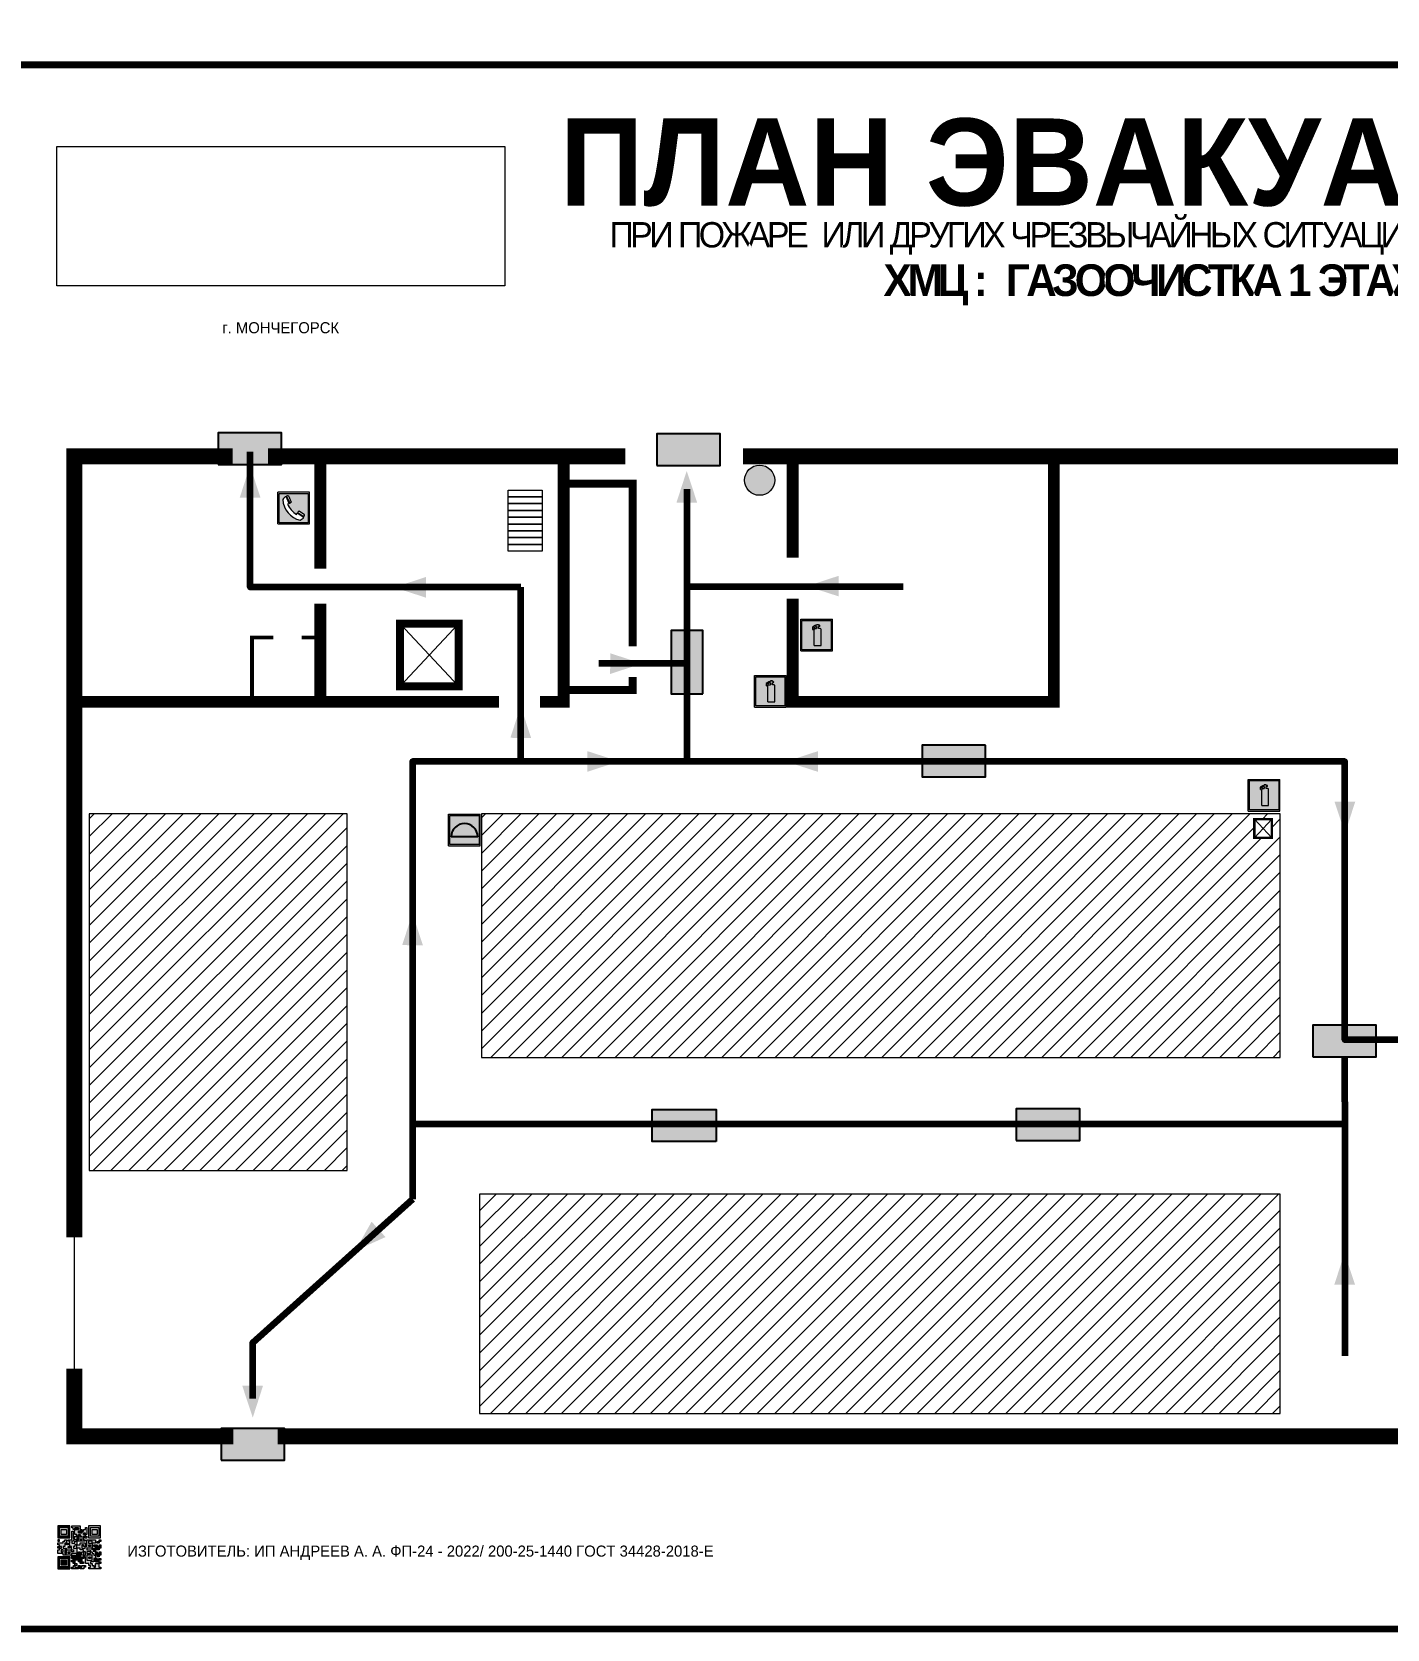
# Model space of a CAD drawing. Header units: millimetres. Extents: x 13114 to 67229, y 22859 to 38520.
# Drawn here: x 25637.9 to 25980.2, y 30106.7 to 30510.1 of the extents above; entities that cross this region are included whole.
import ezdxf

# ---------------------------------------------------------------- set-up
doc = ezdxf.new("R2010")
doc.units = ezdxf.units.MM
doc.layers.add('План_Штампы', color=7, linetype='Continuous')
doc.styles.add('обычный', font='arial.ttf')
picture_1 = doc.add_image_def('image1.jpg', size_in_pixel=(337, 105))

# ---------------------------------------------------------------- blocks, each defined once
blk = doc.blocks.new('QR')
at = {"lineweight": 0}
h = blk.add_hatch(color=256, dxfattribs=at)
h.dxf.hatch_style = 1
h.paths.add_polyline_path([(9241.16, 2687.38), (9242.01, 2687.38), (9242.01, 2687.83), (9241.59, 2687.83), (9241.59, 2688.68), (9239.45, 2688.68), (9239.45, 2688.25), (9239.86, 2688.25), (9239.86, 2687.83), (9240.29, 2687.83), (9240.29, 2688.25), (9241.16, 2688.25), (9241.16, 2687.83), (9240.29, 2687.83), (9240.29, 2687.38), (9239.45, 2687.38), (9239.45, 2685.22), (9238.57, 2685.22), (9238.57, 2684.8), (9239.02, 2684.8), (9239.02, 2684.37), (9238.13, 2684.37), (9238.13, 2683.92), (9239.02, 2683.92), (9239.02, 2683.5), (9239.44, 2683.5), (9239.44, 2682.64), (9239.87, 2682.64), (9239.87, 2682.18), (9239.44, 2682.18), (9239.44, 2682.64), (9238.13, 2682.64), (9238.13, 2681.76), (9237.71, 2681.76), (9237.71, 2682.64), (9238.13, 2682.64), (9238.13, 2683.07), (9237.27, 2683.07), (9237.27, 2683.51), (9237.71, 2683.51), (9237.71, 2684.37), (9238.13, 2684.37), (9238.13, 2685.22), (9237.71, 2685.22), (9237.71, 2684.8), (9237.28, 2684.8), (9237.28, 2684.38), (9235.98, 2684.38), (9235.98, 2683.92), (9236.4, 2683.92), (9236.4, 2683.49), (9236.84, 2683.49), (9236.84, 2683.07), (9236.4, 2683.07), (9236.4, 2682.64), (9235.98, 2682.64), (9235.98, 2681.76), (9237.29, 2681.76), (9237.29, 2681.33), (9239.43, 2681.33), (9239.43, 2681.76), (9240.74, 2681.76), (9240.74, 2683.05), (9239.87, 2683.05), (9239.87, 2683.5), (9240.29, 2683.5), (9240.29, 2683.91), (9240.74, 2683.91), (9240.74, 2684.81), (9240.29, 2684.81), (9240.29, 2684.79), (9240.29, 2684.37), (9239.45, 2684.37), (9239.45, 2684.8), (9239.87, 2684.8), (9239.87, 2685.21), (9240.74, 2685.21), (9240.74, 2686.1), (9240.29, 2686.1), (9240.29, 2685.64), (9239.86, 2685.64), (9239.86, 2686.95), (9240.29, 2686.95), (9240.29, 2686.52), (9240.74, 2686.52), (9240.74, 2686.1), (9241.16, 2686.1), (9241.16, 2686.53), (9241.59, 2686.53), (9241.59, 2686.1), (9242.02, 2686.1), (9242.02, 2685.21), (9241.59, 2685.21), (9241.59, 2686.1), (9241.16, 2686.1), (9241.16, 2685.21), (9240.74, 2685.21), (9240.74, 2684.81), (9242.89, 2684.81), (9242.89, 2685.22), (9242.47, 2685.22), (9242.47, 2686.11), (9242.89, 2686.11), (9242.89, 2686.52), (9242.46, 2686.52), (9242.46, 2686.95), (9242.89, 2686.95), (9242.89, 2686.52), (9243.32, 2686.52), (9243.32, 2688.26), (9242.9, 2688.26), (9242.9, 2687.83), (9242.47, 2687.83), (9242.47, 2687.38), (9242.01, 2687.38), (9242.01, 2686.94), (9241.16, 2686.94)])
h.paths.add_polyline_path([(9239.02, 2682.18), (9239.02, 2681.76), (9238.54, 2681.76), (9238.54, 2682.18)], flags=16)
h.paths.add_polyline_path([(9237.27, 2682.65), (9237.27, 2682.19), (9236.83, 2682.19), (9236.83, 2682.65)], flags=16)
h = blk.add_hatch(color=256, dxfattribs=at)
h.dxf.hatch_style = 1
h.paths.add_polyline_path([(9238.15, 2687.83), (9236.83, 2687.83), (9236.83, 2686.52), (9238.15, 2686.52)], flags=0)
h.paths.add_polyline_path([(9239.01, 2685.65), (9239.01, 2688.68), (9235.98, 2688.68), (9235.98, 2685.65)])
h.paths.add_polyline_path([(9236.41, 2686.1), (9236.41, 2688.26), (9238.56, 2688.26), (9238.56, 2686.1)], flags=16)
h.paths.add_polyline_path([(9236.83, 2686.52), (9236.83, 2687.83), (9238.15, 2687.83), (9238.15, 2686.52)], flags=0)
h = blk.add_hatch(color=256, dxfattribs=at)
h.dxf.hatch_style = 1
h.paths.add_polyline_path([(9238.15, 2686.52), (9238.15, 2687.83), (9236.83, 2687.83), (9236.83, 2686.52)])
h.paths.add_polyline_path([(9245.91, 2686.52), (9245.91, 2687.83), (9244.59, 2687.83), (9244.59, 2686.52)], flags=0)
h.paths.add_polyline_path([(9246.77, 2685.65), (9246.77, 2688.68), (9243.74, 2688.68), (9243.74, 2685.65)])
h.paths.add_polyline_path([(9244.17, 2686.1), (9244.17, 2688.26), (9246.32, 2688.26), (9246.32, 2686.1)], flags=16)
h.paths.add_polyline_path([(9244.59, 2686.52), (9244.59, 2687.83), (9245.91, 2687.83), (9245.91, 2686.52)], flags=0)
h = blk.add_hatch(color=256, dxfattribs=at)
h.dxf.hatch_style = 1
h.paths.add_polyline_path([(9240.75, 2681.76), (9240.75, 2681.35), (9241.17, 2681.35), (9241.17, 2681.76)])
h.paths.add_polyline_path([(9241.6, 2682.18), (9241.17, 2682.18), (9241.17, 2681.76), (9241.6, 2681.76)])
h.paths.add_polyline_path([(9242.47, 2681.34), (9242.47, 2682.19), (9242.02, 2682.19), (9242.02, 2681.76), (9241.6, 2681.76), (9241.6, 2681.34)])
h.paths.add_polyline_path([(9239.87, 2678.3), (9239.44, 2678.3), (9239.44, 2677.89), (9241.17, 2677.89), (9241.17, 2678.3), (9240.28, 2678.3), (9240.28, 2678.73), (9239.87, 2678.73)])
h.paths.add_polyline_path([(9240.75, 2678.73), (9240.75, 2679.19), (9240.28, 2679.19), (9240.28, 2678.73)])
h.paths.add_polyline_path([(9241.6, 2678.73), (9241.17, 2678.73), (9241.17, 2678.3), (9241.6, 2678.3)])
h.paths.add_polyline_path([(9242.02, 2678.3), (9241.6, 2678.3), (9241.6, 2677.89), (9242.48, 2677.89), (9242.48, 2678.31), (9242.9, 2678.31), (9242.9, 2678.73), (9242.02, 2678.73)])
h.paths.add_polyline_path([(9246.36, 2684.37), (9246.36, 2684.79), (9245.93, 2684.79), (9245.93, 2684.37)])
h.paths.add_polyline_path([(9246.78, 2685.2), (9246.36, 2685.2), (9246.36, 2684.79), (9246.78, 2684.79)])
h.paths.add_polyline_path([(9245.91, 2687.83), (9244.59, 2687.83), (9244.59, 2686.52), (9245.91, 2686.52)])
h = blk.add_hatch(color=256, dxfattribs=at)
h.dxf.hatch_style = 1
h.paths.add_polyline_path([(9243.32, 2686.11), (9242.89, 2686.11), (9242.89, 2685.64), (9243.32, 2685.64)])
h.paths.add_polyline_path([(9239.02, 2683.07), (9239.02, 2683.5), (9238.56, 2683.5), (9238.56, 2683.07)])
h.paths.add_polyline_path([(9236.4, 2684.8), (9236.4, 2685.22), (9235.98, 2685.22), (9235.98, 2684.8)])
h.paths.add_polyline_path([(9236.4, 2683.07), (9236.4, 2683.49), (9235.98, 2683.49), (9235.98, 2683.07)])
h = blk.add_hatch(color=256, dxfattribs=at)
h.dxf.hatch_style = 1
h.paths.add_polyline_path([(9243.32, 2682.64), (9243.32, 2683.07), (9244.62, 2683.07), (9244.62, 2684.37), (9243.74, 2684.37), (9243.74, 2684.8), (9244.62, 2684.8), (9244.62, 2684.37), (9245.48, 2684.37), (9245.48, 2685.22), (9243.32, 2685.22), (9243.32, 2683.5), (9242.89, 2683.5), (9242.89, 2683.06), (9242.01, 2683.06), (9242.01, 2683.91), (9242.47, 2683.91), (9242.47, 2683.5), (9242.89, 2683.5), (9242.89, 2684.38), (9241.59, 2684.38), (9241.59, 2683.91), (9240.74, 2683.91), (9240.74, 2683.05), (9241.59, 2683.05), (9241.59, 2682.64), (9242.47, 2682.64), (9242.47, 2682.19), (9242.91, 2682.19), (9242.91, 2681.34), (9242.48, 2681.34), (9242.48, 2680.91), (9242.91, 2680.91), (9242.91, 2679.17), (9243.75, 2679.17), (9243.75, 2678.73), (9244.2, 2678.73), (9244.2, 2678.3), (9243.75, 2678.3), (9243.75, 2677.88), (9246.78, 2677.88), (9246.78, 2678.3), (9246.35, 2678.3), (9246.35, 2679.19), (9245.48, 2679.19), (9245.48, 2678.31), (9245.05, 2678.31), (9245.05, 2678.73), (9244.62, 2678.73), (9244.62, 2679.19), (9244.2, 2679.19), (9244.2, 2679.61), (9245.05, 2679.61), (9245.05, 2680.46), (9245.48, 2680.46), (9245.48, 2681.34), (9245.04, 2681.34), (9245.04, 2681.76), (9244.63, 2681.76), (9244.63, 2682.19), (9244.21, 2682.19), (9244.21, 2681.76), (9243.32, 2681.76), (9243.32, 2682.19), (9244.21, 2682.19), (9244.21, 2682.64)])
h.paths.add_polyline_path([(9243.75, 2683.49), (9243.75, 2683.92), (9244.21, 2683.92), (9244.21, 2683.49)], flags=16)
h.paths.add_polyline_path([(9243.32, 2681.34), (9244.63, 2681.34), (9244.63, 2680.04), (9243.32, 2680.04)], flags=16)
h.paths.add_polyline_path([(9243.76, 2680.89), (9244.18, 2680.89), (9244.18, 2680.48), (9243.76, 2680.48)], flags=0)
h = blk.add_hatch(color=256, dxfattribs=at)
h.dxf.hatch_style = 1
h.paths.add_polyline_path([(9246.36, 2683.07), (9246.78, 2683.07), (9246.78, 2683.92), (9246.36, 2683.92), (9246.36, 2683.49), (9245.92, 2683.49), (9245.92, 2683.92), (9245.06, 2683.92), (9245.06, 2683.49), (9245.48, 2683.49), (9245.48, 2683.07), (9244.62, 2683.07), (9244.62, 2682.65), (9245.05, 2682.65), (9245.05, 2682.18), (9245.48, 2682.18), (9245.48, 2682.65), (9246.36, 2682.65)])
h.paths.add_polyline_path([(9246.78, 2682.18), (9246.36, 2682.18), (9246.36, 2681.75), (9245.92, 2681.75), (9245.92, 2682.18), (9245.48, 2682.18), (9245.48, 2681.34), (9245.48, 2681.34), (9245.94, 2681.34), (9245.94, 2680.91), (9246.36, 2680.91), (9246.36, 2681.34), (9246.78, 2681.34)])
h = blk.add_hatch(color=256, dxfattribs=at)
h.dxf.hatch_style = 1
h.paths.add_polyline_path([(9235.98, 2680.9), (9235.98, 2677.86), (9239.02, 2677.86), (9239.02, 2680.9)])
h.paths.add_polyline_path([(9238.57, 2680.48), (9238.57, 2678.32), (9236.41, 2678.32), (9236.41, 2680.48)], flags=16)
h.paths.add_polyline_path([(9238.15, 2680.05), (9238.15, 2678.74), (9236.83, 2678.74), (9236.83, 2680.05)], flags=0)
h = blk.add_hatch(color=256, dxfattribs=at)
h.dxf.hatch_style = 1
h.paths.add_polyline_path([(9238.15, 2680.05), (9236.83, 2680.05), (9236.83, 2678.74), (9238.15, 2678.74)])
h = blk.add_hatch(color=256, dxfattribs=at)
h.dxf.hatch_style = 1
h.paths.add_polyline_path([(9242.02, 2680.46), (9242.48, 2680.46), (9242.48, 2680.91), (9241.58, 2680.91), (9241.58, 2681.35), (9241.17, 2681.35), (9241.17, 2680.91), (9240.75, 2680.91), (9240.75, 2681.33), (9239.43, 2681.33), (9239.43, 2680.46), (9239.86, 2680.46), (9239.86, 2680.92), (9240.3, 2680.92), (9240.3, 2680.46), (9239.86, 2680.46), (9239.86, 2680.04), (9239.44, 2680.04), (9239.44, 2679.62), (9239.86, 2679.62), (9239.86, 2679.19), (9240.29, 2679.19), (9240.29, 2680.03), (9241.18, 2680.03), (9241.18, 2680.47), (9241.6, 2680.47), (9241.6, 2680.03), (9241.18, 2680.03), (9241.18, 2679.61), (9241.6, 2679.61), (9241.6, 2679.19), (9242.47, 2679.19), (9242.47, 2679.6), (9242.02, 2679.6)])
h = blk.add_hatch(color=256, dxfattribs=at)
h.dxf.hatch_style = 1
h.paths.add_polyline_path([(9244.18, 2680.48), (9244.18, 2680.89), (9243.76, 2680.89), (9243.76, 2680.48)])
h = blk.add_hatch(color=256, dxfattribs=at)
h.dxf.hatch_style = 1
h.paths.add_polyline_path([(9245.93, 2680.04), (9245.93, 2680.46), (9245.48, 2680.46), (9245.48, 2679.62), (9246.35, 2679.62), (9246.35, 2680.04)])
h.paths.add_polyline_path([(9246.78, 2680.04), (9246.78, 2680.46), (9246.35, 2680.46), (9246.35, 2680.04)])
h.paths.add_polyline_path([(9246.78, 2679.18), (9246.78, 2679.62), (9246.35, 2679.62), (9246.35, 2679.18)])
for points in [[(9237.71, 2685.22), (9238.13, 2685.22), (9238.13, 2684.37), (9237.71, 2684.37), (9237.71, 2683.51), (9237.27, 2683.51), (9237.27, 2683.07), (9238.13, 2683.07), (9238.13, 2682.64), (9237.71, 2682.64), (9237.71, 2681.76), (9238.13, 2681.76), (9238.13, 2682.64), (9239.44, 2682.64), (9239.44, 2683.5), (9239.02, 2683.5), (9239.02, 2683.07), (9238.56, 2683.07), (9238.56, 2683.5), (9239.02, 2683.5), (9239.02, 2683.92), (9238.13, 2683.92), (9238.13, 2684.37), (9239.02, 2684.37), (9239.02, 2684.8), (9238.57, 2684.8), (9238.57, 2685.22), (9239.45, 2685.22), (9239.45, 2687.38), (9240.29, 2687.38), (9240.29, 2687.83), (9239.86, 2687.83), (9239.86, 2688.25), (9239.45, 2688.25), (9239.45, 2688.68), (9241.59, 2688.68), (9241.59, 2687.83), (9242.01, 2687.83), (9242.01, 2687.38), (9242.47, 2687.38), (9242.47, 2687.83), (9242.9, 2687.83), (9242.9, 2688.26), (9243.32, 2688.26), (9243.32, 2686.52), (9242.89, 2686.52), (9242.89, 2686.11), (9243.32, 2686.11), (9243.32, 2685.64), (9242.89, 2685.64), (9242.89, 2686.11), (9242.47, 2686.11), (9242.47, 2685.22), (9242.89, 2685.22), (9242.89, 2684.81), (9240.74, 2684.81), (9240.74, 2683.91), (9241.59, 2683.91), (9241.59, 2684.38), (9242.89, 2684.38), (9242.89, 2683.5), (9242.47, 2683.5), (9242.47, 2683.91), (9242.01, 2683.91), (9242.01, 2683.06), (9242.89, 2683.06), (9242.89, 2683.5), (9243.32, 2683.5), (9243.32, 2685.22), (9245.48, 2685.22), (9245.48, 2684.37), (9244.62, 2684.37), (9244.62, 2683.07), (9245.48, 2683.07), (9245.48, 2683.49), (9245.06, 2683.49), (9245.06, 2683.92), (9245.92, 2683.92), (9245.92, 2683.49), (9246.36, 2683.49), (9246.36, 2683.92), (9246.78, 2683.92), (9246.78, 2683.07), (9246.36, 2683.07), (9246.36, 2682.65), (9245.48, 2682.65), (9245.48, 2682.18), (9245.92, 2682.18), (9245.92, 2681.75), (9246.36, 2681.75), (9246.36, 2682.18), (9246.78, 2682.18), (9246.78, 2681.34), (9246.36, 2681.34), (9246.36, 2680.91), (9245.94, 2680.91), (9245.94, 2681.34), (9245.48, 2681.34), (9245.48, 2680.46), (9245.93, 2680.46), (9245.93, 2680.04), (9246.35, 2680.04), (9246.35, 2680.46), (9246.78, 2680.46), (9246.78, 2680.04), (9246.78, 2680.04), (9246.35, 2680.04), (9246.35, 2679.62), (9246.78, 2679.62), (9246.78, 2679.18), (9246.35, 2679.18), (9246.35, 2678.3), (9246.78, 2678.3), (9246.78, 2677.88), (9243.75, 2677.88), (9243.75, 2678.3), (9244.2, 2678.3), (9244.2, 2678.73), (9243.75, 2678.73), (9243.75, 2679.17), (9242.91, 2679.17), (9242.91, 2680.91), (9242.48, 2680.91), (9242.48, 2680.46), (9242.02, 2680.46), (9242.02, 2679.6), (9242.47, 2679.6), (9242.47, 2679.19), (9241.6, 2679.19), (9241.6, 2679.61), (9241.18, 2679.61), (9241.18, 2680.03), (9240.29, 2680.03), (9240.29, 2679.19), (9240.75, 2679.19), (9240.75, 2678.73), (9240.28, 2678.73), (9240.28, 2678.3), (9241.17, 2678.3), (9241.17, 2678.73), (9241.6, 2678.73), (9241.6, 2678.3), (9242.02, 2678.3), (9242.02, 2678.73), (9242.9, 2678.73), (9242.9, 2678.31), (9242.48, 2678.31), (9242.48, 2677.89), (9241.6, 2677.89), (9241.6, 2678.3), (9241.17, 2678.3), (9241.17, 2677.89), (9239.44, 2677.89), (9239.44, 2678.3), (9239.87, 2678.3), (9239.87, 2678.73), (9240.28, 2678.73), (9240.28, 2679.19), (9240.29, 2679.19), (9239.86, 2679.19), (9239.86, 2679.62), (9239.44, 2679.62), (9239.44, 2680.04), (9239.86, 2680.04), (9239.86, 2680.46), (9239.43, 2680.46), (9239.43, 2681.33), (9237.29, 2681.33), (9237.29, 2681.76), (9235.98, 2681.76), (9235.98, 2682.64), (9236.4, 2682.64), (9236.4, 2683.07), (9235.98, 2683.07), (9235.98, 2683.49), (9236.4, 2683.49), (9236.4, 2683.92), (9235.98, 2683.92), (9235.98, 2684.38), (9237.28, 2684.38), (9237.28, 2684.8), (9237.71, 2684.8), (9237.71, 2685.22), (9237.92, 2685.22)], [(9240.74, 2686.1), (9240.74, 2686.52), (9240.29, 2686.52), (9240.29, 2686.95), (9239.86, 2686.95), (9239.86, 2685.64), (9240.29, 2685.64), (9240.29, 2686.1), (9240.74, 2686.1), (9240.74, 2686.52)], [(9240.74, 2683.05), (9240.74, 2681.76), (9239.43, 2681.76), (9239.43, 2681.33), (9240.75, 2681.33), (9240.75, 2681.35), (9240.75, 2680.91), (9241.17, 2680.91), (9241.17, 2681.35), (9241.58, 2681.35), (9241.58, 2680.91), (9242.48, 2680.91), (9242.48, 2681.34), (9242.91, 2681.34), (9242.91, 2682.19), (9242.47, 2682.19), (9242.47, 2682.64), (9241.59, 2682.64), (9241.59, 2683.05), (9240.74, 2683.05)], [(9240.74, 2685.21), (9239.87, 2685.21), (9239.87, 2684.8), (9239.45, 2684.8), (9239.45, 2684.37), (9240.29, 2684.37), (9240.29, 2684.79), (9240.29, 2684.81), (9240.74, 2684.81), (9240.74, 2685.21), (9239.87, 2685.21)], [(9240.74, 2683.91), (9240.29, 2683.91), (9240.29, 2683.5), (9239.87, 2683.5), (9239.87, 2683.05), (9240.74, 2683.05), (9240.74, 2683.91)], [(9244.62, 2683.07), (9243.32, 2683.07), (9243.32, 2682.64), (9244.21, 2682.64), (9244.21, 2682.19), (9243.32, 2682.19), (9243.32, 2681.76), (9244.21, 2681.76), (9244.21, 2682.19), (9244.63, 2682.19), (9244.63, 2681.76), (9245.04, 2681.76), (9245.04, 2681.34), (9245.48, 2681.34)], [(9244.62, 2684.37), (9244.62, 2684.8), (9243.74, 2684.8), (9243.74, 2684.37), (9244.62, 2684.37)], [(9245.48, 2682.18), (9245.05, 2682.18), (9245.05, 2682.65), (9244.62, 2682.65), (9244.62, 2683.07)], [(9239.86, 2680.46), (9239.86, 2680.92), (9240.3, 2680.92), (9240.3, 2680.46), (9239.86, 2680.46)], [(9241.6, 2681.76), (9242.02, 2681.76), (9242.02, 2682.19), (9242.47, 2682.19), (9242.47, 2681.34), (9241.6, 2681.34), (9241.6, 2681.76)], [(9245.48, 2680.46), (9245.05, 2680.46), (9245.05, 2679.61), (9244.2, 2679.61), (9244.2, 2679.19), (9244.62, 2679.19), (9244.62, 2678.73), (9245.05, 2678.73), (9245.05, 2678.31), (9245.48, 2678.31), (9245.48, 2679.19), (9246.35, 2679.19), (9246.35, 2679.07)], [(9245.48, 2682.18), (9245.48, 2681.34)], [(9246.35, 2679.62), (9245.48, 2679.62), (9245.48, 2680.46)], [(9245.48, 2680.46), (9245.48, 2679.62), (9246.35, 2679.62), (9246.35, 2680.04), (9245.93, 2680.04), (9245.93, 2680.46), (9245.48, 2680.46), (9245.48, 2679.62)], [(9246.35, 2679.62), (9246.35, 2679.18)]]:
    blk.add_lwpolyline(points, dxfattribs=at)
for points in [[(9235.98, 2685.65), (9239.01, 2685.65), (9239.01, 2688.68), (9235.98, 2688.68)], [(9236.41, 2688.26), (9238.56, 2688.26), (9238.56, 2686.1), (9236.41, 2686.1)], [(9236.83, 2687.83), (9238.15, 2687.83), (9238.15, 2686.52), (9236.83, 2686.52)], [(9240.29, 2687.83), (9241.16, 2687.83), (9241.16, 2688.25), (9240.29, 2688.25)], [(9240.29, 2688.25), (9241.16, 2688.25), (9241.16, 2687.83), (9240.29, 2687.83)], [(9242.01, 2687.38), (9241.16, 2687.38), (9241.16, 2686.94), (9242.01, 2686.94)], [(9241.16, 2687.38), (9242.01, 2687.38), (9242.01, 2686.94), (9241.16, 2686.94)], [(9241.16, 2686.53), (9241.59, 2686.53), (9241.59, 2686.1), (9241.16, 2686.1)], [(9242.89, 2686.52), (9242.46, 2686.52), (9242.46, 2686.95), (9242.89, 2686.95)], [(9243.74, 2685.65), (9246.77, 2685.65), (9246.77, 2688.68), (9243.74, 2688.68)], [(9244.17, 2688.26), (9246.32, 2688.26), (9246.32, 2686.1), (9244.17, 2686.1)], [(9244.59, 2687.83), (9245.91, 2687.83), (9245.91, 2686.52), (9244.59, 2686.52)], [(9235.98, 2684.8), (9236.4, 2684.8), (9236.4, 2685.22), (9235.98, 2685.22)], [(9236.4, 2683.07), (9236.84, 2683.07), (9236.84, 2683.49), (9236.4, 2683.49)], [(9236.83, 2682.19), (9237.27, 2682.19), (9237.27, 2682.65), (9236.83, 2682.65)], [(9239.44, 2682.64), (9239.87, 2682.64), (9239.87, 2682.18), (9239.44, 2682.18)], [(9241.16, 2686.1), (9240.74, 2686.1), (9240.74, 2685.21), (9241.16, 2685.21)], [(9241.59, 2686.1), (9242.02, 2686.1), (9242.02, 2685.21), (9241.59, 2685.21)], [(9243.75, 2683.92), (9244.21, 2683.92), (9244.21, 2683.49), (9243.75, 2683.49)], [(9245.93, 2684.79), (9246.36, 2684.79), (9246.36, 2684.37), (9245.93, 2684.37)], [(9246.36, 2685.2), (9246.78, 2685.2), (9246.78, 2684.79), (9246.36, 2684.79)], [(9235.98, 2677.86), (9239.02, 2677.86), (9239.02, 2680.9), (9235.98, 2680.9)], [(9236.41, 2680.48), (9238.57, 2680.48), (9238.57, 2678.32), (9236.41, 2678.32)], [(9236.83, 2680.05), (9238.15, 2680.05), (9238.15, 2678.74), (9236.83, 2678.74)], [(9238.54, 2682.18), (9239.02, 2682.18), (9239.02, 2681.76), (9238.54, 2681.76)], [(9240.75, 2681.76), (9241.17, 2681.76), (9241.17, 2681.35), (9240.75, 2681.35)], [(9241.17, 2682.18), (9241.6, 2682.18), (9241.6, 2681.76), (9241.17, 2681.76)], [(9241.18, 2680.03), (9241.6, 2680.03), (9241.6, 2680.47), (9241.18, 2680.47)], [(9243.32, 2680.04), (9244.63, 2680.04), (9244.63, 2681.34), (9243.32, 2681.34)], [(9243.76, 2680.89), (9244.18, 2680.89), (9244.18, 2680.48), (9243.76, 2680.48)]]:
    blk.add_lwpolyline(points, close=True, dxfattribs=at)
blk = doc.blocks.new('A$C7B8C2D5B')
at = {"lineweight": 0}
h = blk.add_hatch(color=5, dxfattribs=at)
h.dxf.hatch_style = 1
h.paths.add_polyline_path([(1.4, -3.02, 1), (-2.11, -3.02, 1)])
at = {"color": 5, "lineweight": 0}
blk.add_circle((-0.36, -3.02), 1.75, dxfattribs=at)
blk = doc.blocks.new('A$C32E8229D')
at = {"true_color": 0xffffff}
blk.add_hatch(color=7, dxfattribs=at).paths.add_polyline_path([(0, 0), (0, -8), (16, -8), (16, 0)])
h = blk.add_hatch(color=126)
h.paths.add_polyline_path([(0.2, -0.2), (15.8, -0.2), (15.8, -7.8), (0.2, -7.8)])
h.paths.add_polyline_path([(13.49, -2.05), (12.08, -2.05), (11.37, -2.63, 0.162397), (11.29, -2.84), (11.29, -3.63), (10.35, -3.63), (10.35, -4.05), (11.68, -4.05), (11.68, -3.48), (12.26, -4.28), (11.29, -5.1), (11.29, -6.78), (11.85, -6.78), (11.85, -5.44), (12.8, -4.64), (12.8, -5.94), (14.46, -5.94), (14.46, -5.39), (13.45, -5.39), (13.45, -3.97), (12.46, -2.59), (13.15, -2.59), (13.69, -3.34), (14.18, -3)], flags=16)
h.paths.add_polyline_path([(10.74, -1.82, 1), (11.8, -1.82, 1)], flags=16)
h.paths.add_polyline_path([(9.39, -3.59), (5.99, -3.59), (6.56, -3.03), (5.91, -3.03), (5.1, -3.83), (5.91, -4.64), (6.56, -4.64), (5.99, -4.09), (9.39, -4.09)], flags=16)
h.paths.add_polyline_path([(4.29, -1.08), (1.72, -1.08), (1.72, -6.6), (4.29, -6.6)], flags=16)
at = {"color": 126}
blk.add_lwpolyline([(16, -8), (0, -8), (0, 0), (16, 0)], close=True, dxfattribs=at)
blk = doc.blocks.new('A$C3AD82952')
at = {"true_color": 0xf5f5ff}
h = blk.add_hatch(color=7, dxfattribs=at)
h.dxf.hatch_style = 1
h.paths.add_polyline_path([(8.21, 8.73, 0.414214), (7.89, 9.05), (7.22, 9.05), (7.22, 9.92), (7.59, 9.92, 1), (7.57, 10.36), (7.22, 10.36), (7.22, 10.6), (6.43, 10.6), (6.43, 10.36), (6.01, 10.36), (4.74, 9.59), (4.74, 8.69), (4.98, 8.73), (4.98, 9.26), (6.12, 9.91), (6.43, 9.91), (6.43, 9.05), (5.76, 9.05, 0.414214), (5.44, 8.73), (5.44, 2.2), (8.21, 2.2)], flags=0)
h.paths.add_polyline_path([(12.8, 12.8), (0, 12.8), (0, 0), (12.8, 0)])
h.paths.add_polyline_path([(0.51, 12.29), (12.29, 12.29), (12.29, 0.51), (0.51, 0.51)], flags=16)
h.paths.add_polyline_path([(4.74, 9.59), (6.01, 10.36), (6.43, 10.36), (6.43, 10.6), (7.22, 10.6), (7.22, 10.36), (7.59, 10.36, -0.94586), (7.59, 9.92), (7.22, 9.92), (7.22, 9.05), (7.89, 9.05, -0.414214), (8.21, 8.73), (8.21, 2.2), (5.44, 2.2), (5.44, 8.73, -0.414214), (5.76, 9.05), (6.43, 9.05), (6.43, 9.91), (6.12, 9.91), (4.98, 9.26), (4.98, 8.73), (4.74, 8.69)], flags=0)
h = blk.add_hatch(color=242)
h.dxf.hatch_style = 1
h.paths.add_polyline_path([(12.29, 12.29), (0.51, 12.29), (0.51, 0.51), (12.29, 0.51)])
h.paths.add_polyline_path([(4.74, 8.69), (4.74, 9.59), (6.01, 10.36), (6.43, 10.36), (6.43, 10.6), (7.22, 10.6), (7.22, 10.36), (7.59, 10.36, -0.94586), (7.59, 9.92), (7.22, 9.92), (7.22, 9.05), (7.89, 9.05, -0.414214), (8.21, 8.73), (8.21, 2.2), (5.44, 2.2), (5.44, 8.73, -0.414214), (5.76, 9.05), (6.43, 9.05), (6.43, 9.91), (6.12, 9.91), (4.98, 9.26), (4.98, 8.73)], flags=16)
h = blk.add_hatch(color=7, dxfattribs=at)
h.dxf.hatch_style = 1
h.paths.add_polyline_path([(8.21, 8.73, 0.414214), (7.89, 9.05), (7.22, 9.05), (7.22, 9.92), (7.59, 9.92, 1), (7.57, 10.36), (7.22, 10.36), (7.22, 10.6), (6.43, 10.6), (6.43, 10.36), (6.01, 10.36), (4.74, 9.59), (4.74, 8.69), (4.98, 8.73), (4.98, 9.26), (6.12, 9.91), (6.43, 9.91), (6.43, 9.05), (5.76, 9.05, 0.414214), (5.44, 8.73), (5.44, 2.2), (8.21, 2.2)])
at = {"color": 242, "lineweight": 5}
for p, q in [((0, 0), (0, 12.8)), ((0, 12.8), (12.8, 12.8)), ((6.01, 10.36), (4.74, 9.59)), ((4.74, 9.59), (4.74, 8.69)), ((4.74, 8.69), (4.98, 8.73)), ((4.98, 9.26), (6.12, 9.91)), ((4.98, 8.73), (4.98, 9.26)), ((5.44, 2.2), (5.44, 8.73)), ((5.76, 9.05), (6.43, 9.05)), ((6.01, 10.36), (6.43, 10.36)), ((6.12, 9.91), (6.43, 9.91)), ((7.22, 10.6), (6.43, 10.6)), ((6.43, 10.6), (6.43, 10.36)), ((6.43, 9.91), (6.43, 9.05)), ((7.22, 10.36), (7.22, 10.6)), ((7.59, 10.36), (7.22, 10.36)), ((7.22, 9.05), (7.22, 9.92)), ((7.59, 9.92), (7.22, 9.92)), ((7.89, 9.05), (7.22, 9.05)), ((8.21, 2.2), (8.21, 8.73)), ((12.8, 0), (12.8, 12.8)), ((0, 0), (12.8, 0)), ((5.44, 2.2), (8.21, 2.2))]:
    blk.add_line(p, q, dxfattribs=at)
blk.add_lwpolyline([(0.51, 12.29), (12.29, 12.29), (12.29, 0.51), (0.51, 0.51)], close=True, dxfattribs=at)
for centre, radius, start, end in [((5.76, 8.73), 0.32, 90, 180), ((7.58, 10.14), 0.223, 273.18746, 86.81254), ((7.89, 8.73), 0.32, 0, 90)]:
    blk.add_arc(centre, radius, start, end, dxfattribs=at)
blk = doc.blocks.new('A$C456E1F9C')
at = {"lineweight": 5}
h = blk.add_hatch(color=242, dxfattribs=at)
h.paths.add_polyline_path([(0.51, -1.47), (0.51, -13.26), (12.29, -13.26), (12.29, -1.47)])
h.paths.add_polyline_path([(5.42, -4.95, -0.254479), (4.78, -5.4), (3.52, -2.53, -0.209735), (4.23, -2.4)], flags=16)
h.paths.add_polyline_path([(8.53, -8.6), (10.87, -10.17), (10.54, -10.76), (8.03, -9.13, -0.192251)], flags=16)
h.paths.add_polyline_path([(4.61, -5.49, 0.005518), (3.87, -5.72, 0.128647), (7.49, -10.01, 0.00809), (7.83, -9.33), (10.47, -10.97, -0.16736), (8.99, -12.25, -0.327862), (1.95, -3.95, -0.166952), (3.36, -2.62)], flags=16)
at = {"color": 242, "lineweight": 5}
for p, q in [((0, -13.77), (0, -0.97)), ((12.8, -0.97), (0, -0.97)), ((4.61, -5.49), (3.36, -2.62)), ((3.52, -2.53), (4.78, -5.4)), ((4.23, -2.4), (5.42, -4.95)), ((12.8, -13.77), (12.8, -0.97)), ((7.83, -9.33), (10.47, -10.97)), ((8.03, -9.13), (10.54, -10.76)), ((10.81, -10.12), (8.53, -8.6)), ((10.54, -10.76), (10.8, -10.3)), ((10.8, -10.3), (10.81, -10.12)), ((0, -13.77), (12.8, -13.77))]:
    blk.add_line(p, q, dxfattribs=at)
blk.add_lwpolyline([(0.51, -1.47), (12.29, -1.47), (12.29, -13.26), (0.51, -13.26)], close=True, dxfattribs=at)
for centre, radius, start, end in [((4.59, -5.34), 2.99, 114.28453, 152.19739), ((11.12, -3.31), 9.19, 183.99153, 256.60086), ((4.02, -3.27), 0.891, 76.32839, 123.70924), ((14.98, -39.1), 35.17, 107.14873, 108.41345), ((13.86, -0.94), 11.08, 205.55365, 234.87622), ((4.68, -4.59), 0.824, 276.9621, 334.07228), ((-13.31, 0.8), 23.44, 332.54871, 334.40268), ((8.94, -9.5), 0.989, 114.40924, 157.93883), ((7.87, -9.46), 3, 291.92908, 329.9329)]:
    blk.add_arc(centre, radius, start, end, dxfattribs=at)
blk = doc.blocks.new('A$C7B4425F7')
at = {"true_color": 0xffffff}
blk.add_hatch(color=7, dxfattribs=at).paths.add_polyline_path([(0, 0), (-16, 0), (-16, -8), (0, -8)])
h = blk.add_hatch(color=126)
h.paths.add_polyline_path([(-0.2, -0.2), (-15.8, -0.2), (-15.8, -7.8), (-0.2, -7.8)])
h.paths.add_polyline_path([(-11.76, -2.03), (-11.76, -3.66), (-11.17, -3.66, -0.568275), (-11.17, -6.18), (-12.58, -6.18), (-12.58, -2.03)], flags=16)
h.paths.add_polyline_path([(-13.33, -4.12, -0.495768), (-13.59, -6.18), (-15.03, -6.18), (-15.03, -2.03), (-13.59, -2.03, -0.487973)], flags=16)
h.paths.add_polyline_path([(-10.25, -2.03), (-9.48, -2.03), (-9.48, -6.18), (-10.25, -6.18)], flags=16)
h.paths.add_polyline_path([(-13.84, -3.69), (-14.24, -3.69), (-14.24, -3.03), (-13.9, -3.03, -0.692621)], flags=0)
h.paths.add_polyline_path([(-9.15, -2.03), (-8.4, -2.03), (-8.04, -3.07), (-7.68, -2.03), (-6.93, -2.03), (-7.64, -4.1), (-6.93, -6.18), (-7.68, -6.18), (-8.04, -5.14), (-8.4, -6.18), (-9.15, -6.18), (-8.44, -4.1)], flags=16)
h.paths.add_polyline_path([(-11.76, -4.46), (-11.42, -4.46, -0.692621), (-11.36, -5.12), (-11.76, -5.12)], flags=0)
h.paths.add_polyline_path([(-13.9, -5.2), (-14.24, -5.2), (-14.24, -4.55), (-13.84, -4.55, -0.708038)], flags=0)
edge = h.paths.add_edge_path(flags=16)
edge.add_ellipse((-5.51, -4.08), major_axis=(0, 2.05), ratio=0.586184, start_angle=0, end_angle=360)
edge = h.paths.add_edge_path(flags=0)
edge.add_ellipse((-5.51, -4.08), major_axis=(0, 1.14), ratio=0.454828, start_angle=0, end_angle=360)
h.paths.add_polyline_path([(-4.13, -4.96, 0.377264), (-3.48, -4.52, 0.0555), (-3.16, -2.03), (-1.66, -2.03), (-1.66, -4.96), (-0.96, -4.96), (-0.96, -7.01), (-1.75, -7.01), (-1.75, -6.18), (-3.3, -6.18), (-3.3, -7.02), (-4.13, -7.02)], flags=16)
h.paths.add_polyline_path([(-2.73, -2.91), (-2.28, -2.91), (-2.28, -4.96), (-3.05, -4.96, 0.079136)], flags=0)
at = {"color": 126}
blk.add_lwpolyline([(-16, -8), (0, -8), (0, 0), (-16, 0)], close=True, dxfattribs=at)
blk = doc.blocks.new('A$C1E1F2D43')
at = {"true_color": 0xffffff}
blk.add_hatch(color=7, dxfattribs=at).paths.add_polyline_path([(8, 0), (0, 0), (0, -8), (8, -8)])
h = blk.add_hatch(color=242)
h.paths.add_polyline_path([(0.32, -0.32), (0.32, -7.68), (7.68, -7.68), (7.68, -0.32)])
h.paths.add_polyline_path([(7.35, -5.71), (0.65, -5.71, -1)], flags=16)
at = {"color": 242, "lineweight": 5}
for p, q in [((0, 0), (8, 0)), ((0, -8), (0, 0)), ((0, 0), (8, 0)), ((8, -8), (8, 0)), ((0, -8), (8, -8))]:
    blk.add_line(p, q, dxfattribs=at)
at = {"color": 242}
blk.add_line((7.35, -5.71), (0.65, -5.71), dxfattribs=at)
at = {"color": 242, "lineweight": 5}
blk.add_lwpolyline([(0.32, -0.32), (7.68, -0.32), (7.68, -7.68), (0.32, -7.68)], close=True, dxfattribs=at)
at = {"color": 242}
blk.add_arc((4, -5.71), 3.35, 0, 180, dxfattribs=at)

msp = doc.modelspace()

# ---------------------------------------------------------------- hatches: boundary and pattern name
at = {"lineweight": 0}
h = msp.add_hatch(dxfattribs=at)
h.set_pattern_fill('ANSI31', color=256, angle=180)
h.set_pattern_definition([(225, (46142.313, 38062.765), (2.24506403, -2.24506403), [])])
h.paths.add_polyline_path([(25750.99, 30216.59), (25750.99, 30161.2), (25953.21, 30161.2), (25953.21, 30216.59)])
h.paths.add_polyline_path([(25751.45, 30312.61), (25751.45, 30304.61), (25751.45, 30251.12), (25953.21, 30251.12), (25953.21, 30312.61), (25912.75, 30312.61)])
h.paths.add_polyline_path([(25946.65, 30306.55), (25946.65, 30311.28), (25951.07, 30311.28), (25951.07, 30306.55)], flags=16)
h.paths.add_polyline_path([(25717.55, 30312.61), (25652.41, 30312.61), (25652.41, 30222.55), (25717.55, 30222.55)])

# ---------------------------------------------------------------- linework, layer by layer
at = {"color": 1, "lineweight": 100}
for points in [[(25622.76, 30896.74), (26222.76, 30896.74), (26222.76, 30501.74), (25622.76, 30501.74)], [(25622.76, 30501.74), (26222.76, 30501.74), (26222.76, 30106.74), (25622.76, 30106.74)]]:
    msp.add_lwpolyline(points, close=True, dxfattribs=at)
at = {"lineweight": 0}
for points, const_width in [([(25688.6, 30402.88), (25648.62, 30402.88), (25648.62, 30205.69)], 4), ([(25787.79, 30402.88), (25697.59, 30402.88)], 4), ([(25710.75, 30402.88), (25710.75, 30374.53)], 3), ([(25772.23, 30402.88), (25772.23, 30340.9), (25766.26, 30340.9)], 3), ([(26014.12, 30271.55), (26014.12, 30402.88), (25817.53, 30402.88)], 4), ([(25896, 30402.88), (25896, 30340.9), (25830.07, 30340.9), (25830.07, 30366.96)], 3), ([(25830.07, 30402.88), (25830.07, 30377.29)], 3), ([(25789.65, 30354.9), (25789.65, 30395.99), (25772.42, 30395.99)], 2), ([(25710.75, 30340.9), (25710.75, 30365.67)], 3), ([(25693.49, 30341.02), (25693.49, 30357.15), (25698.87, 30357.15)], 1), ([(25706.07, 30357.15), (25711.67, 30357.15)], 1), ([(25772.23, 30343.92), (25789.65, 30343.92), (25789.65, 30347.18)], 2), ([(25755.85, 30340.9), (25649.84, 30340.9)], 3), ([(25700.01, 30155.39), (26014.12, 30155.39), (26014.12, 30242.14)], 4), ([(25648.62, 30172.49), (25648.62, 30155.39), (25688.77, 30155.39)], 4)]:
    msp.add_lwpolyline(points, dxfattribs=dict(at, const_width=const_width))
at = {"color": 126, "lineweight": 100, "true_color": 0x008754}
for points in [[(25693.04, 30383.28), (25693.04, 30404.02)], [(25803.31, 30394.62), (25803.31, 30325.84)], [(25761.4, 30369.89), (25693.04, 30369.89), (25693.04, 30383.28)], [(26028.84, 30255.52), (25969.49, 30255.52), (25969.49, 30325.84), (25761.4, 30325.84), (25761.4, 30369.89), (25761.4, 30369.89)], [(25803.31, 30370.04), (25857.93, 30370.04)], [(25803.31, 30350.55), (25781.09, 30350.55)], [(25761.4, 30325.84), (25734.04, 30325.84), (25734.04, 30239.9), (25734.04, 30239.9)], [(25969.49, 30239.9), (25969.49, 30251.25)], [(25734.04, 30239.9), (25734.04, 30215.31)], [(25969.49, 30239.9), (25969.49, 30175.74)], [(25734.04, 30234.3), (25734.04, 30234.3), (25969.49, 30234.3)], [(25734.04, 30215.31), (25693.62, 30178.99), (25693.62, 30164.93)]]:
    msp.add_lwpolyline(points, dxfattribs=at)
at = {"lineweight": 0}
for points in [[(25758.21, 30394.38), (25766.79, 30394.38), (25766.79, 30392.67), (25758.21, 30392.67)], [(25758.21, 30392.67), (25766.79, 30392.67), (25766.79, 30390.95), (25758.21, 30390.95)], [(25758.21, 30390.95), (25766.79, 30390.95), (25766.79, 30389.24), (25758.21, 30389.24)], [(25758.21, 30389.24), (25766.79, 30389.24), (25766.79, 30387.53), (25758.21, 30387.53)], [(25758.21, 30387.53), (25766.79, 30387.53), (25766.79, 30385.81), (25758.21, 30385.81)], [(25758.21, 30385.81), (25766.79, 30385.81), (25766.79, 30384.1), (25758.21, 30384.1)], [(25758.21, 30384.1), (25766.79, 30384.1), (25766.79, 30382.38), (25758.21, 30382.38)], [(25758.21, 30382.38), (25766.79, 30382.38), (25766.79, 30380.67), (25758.21, 30380.67)], [(25758.21, 30380.67), (25766.79, 30380.67), (25766.79, 30378.95), (25758.21, 30378.95)], [(25953.21, 30251.12), (25953.21, 30312.61), (25912.75, 30312.61), (25912.75, 30312.61), (25751.45, 30312.61), (25751.45, 30251.12)]]:
    msp.add_lwpolyline(points, close=True, dxfattribs=at)
for points, const_width in [([(25745.7, 30344.82), (25730.91, 30344.82), (25730.91, 30360.62), (25745.7, 30360.62)], 2), ([(25951.07, 30306.55), (25946.65, 30306.55), (25946.65, 30311.28), (25951.07, 30311.28)], 0.598)]:
    msp.add_lwpolyline(points, close=True, dxfattribs=dict(at, const_width=const_width))
for points in [[(25745.7, 30360.62), (25730.91, 30344.82)], [(25745.7, 30344.82), (25730.91, 30360.62)], [(25717.55, 30222.55), (25717.55, 30312.61), (25652.41, 30312.61), (25652.41, 30222.55), (25717.55, 30222.55)], [(25951.07, 30311.28), (25946.65, 30306.55)], [(25951.07, 30306.55), (25946.65, 30311.28)], [(25953.21, 30216.59), (25750.99, 30216.59), (25750.99, 30161.2), (25953.21, 30161.2)], [(25953.21, 30161.2), (25953.21, 30216.59)], [(25648.62, 30205.69), (25648.62, 30167.86)]]:
    msp.add_lwpolyline(points, dxfattribs=at)
at = {"layer": 'План_Штампы', "color": 126, "true_color": 0x008754}
for points in [[(25695.65, 30392.47), (25690.42, 30392.48), (25693.01, 30400.5)], [(25805.94, 30391.2), (25800.71, 30391.21), (25803.3, 30399.23)], [(25737.45, 30372.43), (25737.44, 30367.21), (25729.42, 30369.8)], [(25841.71, 30372.74), (25841.7, 30367.52), (25833.68, 30370.11)], [(25783.96, 30347.93), (25783.98, 30353.16), (25792, 30350.57)], [(25764, 30331.79), (25758.77, 30331.81), (25761.36, 30339.83)], [(25778.18, 30323.22), (25778.2, 30328.45), (25786.22, 30325.86)], [(25836.45, 30328.45), (25836.44, 30323.22), (25828.42, 30325.81)], [(25966.9, 30315.7), (25972.13, 30315.69), (25969.54, 30307.67)], [(25736.66, 30279.44), (25731.44, 30279.45), (25734.03, 30287.47)], [(25723.72, 30209.61), (25727.23, 30205.73), (25719.55, 30202.26)], [(25972.08, 30193.69), (25966.85, 30193.71), (25969.44, 30201.73)], [(25691.06, 30168.17), (25696.29, 30168.16), (25693.7, 30160.14)]]:
    msp.add_solid(points, dxfattribs=at)

# ---------------------------------------------------------------- block references
at = {"xscale": 2.177419353276491, "yscale": 2.177419353276491, "zscale": 2.177419353276491, "rotation": 180}
msp.add_blockref('A$C7B8C2D5B', (25820.92, 30390.29), dxfattribs=at)
at = {"xscale": 0.625, "yscale": 0.625, "zscale": 0.625}
for name, p in [('A$C456E1F9C', (25700.05, 30394.43)), ('A$C3AD82952', (25832.08, 30353.75)), ('A$C3AD82952', (25820.41, 30339.54)), ('A$C3AD82952', (25945.12, 30313.32))]:
    msp.add_blockref(name, p, dxfattribs=at)
at = {"color": 1}
msp.add_blockref('A$C1E1F2D43', (25743.16, 30312.54), dxfattribs=at)
at = {"color": 22, "lineweight": 100, "true_color": 0xbb1e10}
msp.add_blockref('QR', (16408.52, 27444.09), dxfattribs=at)
at = {"layer": 'План_Штампы'}
for p in [(25700.97, 30408.86), (25811.73, 30408.62), (25701.7, 30157.42)]:
    msp.add_blockref('A$C7B4425F7', p, dxfattribs=at)
at = {"layer": 'План_Штампы', "color": 126, "true_color": 0x008754, "xscale": -1}
for p, rotation in [((25799.34, 30358.89), 90), ((25862.75, 30321.92), 180)]:
    msp.add_blockref('A$C32E8229D', p, dxfattribs=dict(at, rotation=rotation))
for p in [(25977.45, 30259.25), (25902.54, 30238.14)]:
    msp.add_blockref('A$C32E8229D', p, dxfattribs=at)
at = {"layer": 'План_Штампы', "color": 126, "true_color": 0x008754, "xscale": 1.012510887696, "yscale": 1.012510887696, "zscale": 1.012510887696, "rotation": 359.9978653237144}
msp.add_blockref('A$C32E8229D', (25794.54, 30237.98), dxfattribs=at)

# ---------------------------------------------------------------- texts
at = {"lineweight": 0, "style": 'обычный'}
for s, insert, char_height, width, attachment_point in [('{\\fProxima Nova Rg|b1|i0|c204|p2;ПЛАН ЭВАКУАЦИИ}', (25771.25, 30488.22), 22, 493.8901, 1), ('\\pi-8.4,l8.4,t8.4;{\\fProxima Nova Rg|b0|i0|c204|p2;г. МОНЧЕГОРСК\\H1.1997x; }', (25700.75, 30435.36), 2.8, 126.6484, 5), ('\\pi-8.4,l8.4,t8.4;{\\fProxima Nova Rg|b0|i0|c204|p2;ИЗГОТОВИТЕЛЬ: ИП АНДРЕЕВ А. А.\\fProxima Nova Rg|b0|i0|c0|p2; \\fProxima Nova Rg|b0|i0|c204|p2;ФП-24 - 2022/ 200-25-1440 ГОСТ 34428-2018-Е\\H1.2266x; }', (25736.05, 30126.02), 2.8, 191.3484, 5)]:
    msp.add_mtext(s, dxfattribs=dict(at, insert=insert, char_height=char_height, width=width, attachment_point=attachment_point))
at = {"color": 0, "lineweight": 0, "insert": (25921.25, 30462.23), "char_height": 8, "width": 449.2158, "attachment_point": 5, "style": 'обычный'}
msp.add_mtext('{\\fArial Black|b1|i0|c204|p34;\\H2x;\\T0.85;  \\fArial Narrow|b0|i0|c204|p34;\\H0.8x;\\W0.9;\\P\\fProxima Nova Rg|b0|i0|c204|p2;\\H0.5x;\\W1;\\C256;ПРИ ПОЖАРЕ  ИЛИ ДРУГИХ ЧРЕЗВЫЧАЙНЫХ СИТУАЦИЯХ  ИЗ ПОМЕЩЕНИЙ \\fProxima Nova Rg|b1|i0|c204|p2;\\H1.25x;\\PХМЦ :  ГАЗООЧИСТКА 1 ЭТАЖ}', dxfattribs=at)

# ---------------------------------------------------------------- pictures from other files: only their frames are drawn
at = {"color": 7, "lineweight": 0, "true_color": 0xf5f5ff}
image = msp.add_image(picture_1, insert=(25644.25, 30445.92), size_in_units=(113.11, 35.24), dxfattribs=at)
image.dxf.flags = 7

doc.saveas('drawing.dxf')
